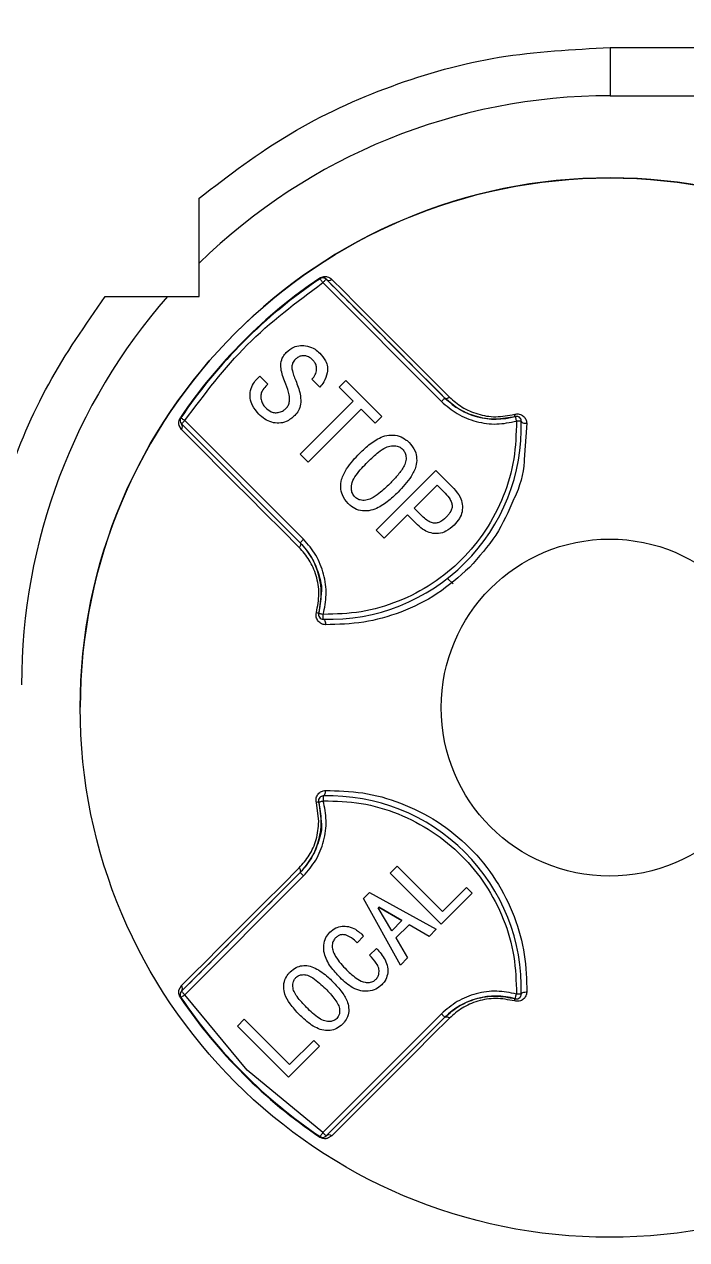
# Model space of a CAD drawing. Header units: millimetres. Extents: x 2063 to 4500, y 825 to 2548.
# Drawn here: x 2824.1 to 2851.7, y 2183.2 to 2233.7 of the extents above; entities that cross this region are included whole.
import ezdxf

# ---------------------------------------------------------------- set-up
doc = ezdxf.new("R2010")
doc.units = ezdxf.units.MM

msp = doc.modelspace()

# ---------------------------------------------------------------- linework, layer by layer
at = {"color": 7, "linetype": 'Continuous', "lineweight": 25}
for p, q in [((2848.49, 2232.76), (2899.181, 2232.76)), ((2848.49, 2232.76), (2848.49, 2230.76)), ((2848.49, 2230.76), (2898.98, 2230.76)), ((2831.408, 2222.422), (2831.408, 2226.508)), ((2836.416, 2223.181), (2836.43, 2223.16)), ((2836.43, 2223.16), (2836.43, 2223.16)), ((2836.683, 2223.136), (2841.616, 2218.203)), ((2836.683, 2223.136), (2836.683, 2223.136)), ((2836.542, 2222.995), (2841.474, 2218.062)), ((2827.507, 2222.422), (2831.408, 2222.422)), ((2835.404, 2219.809), (2835.404, 2219.809)), ((2836.128, 2219.78), (2836.128, 2219.78)), ((2833.826, 2219.013), (2833.928, 2219.114)), ((2833.928, 2219.114), (2834.261, 2218.781)), ((2835.261, 2219.429), (2835.261, 2219.429)), ((2836.29, 2219.403), (2836.29, 2219.403)), ((2834.261, 2218.781), (2834.174, 2218.694)), ((2834.261, 2218.781), (2834.174, 2218.694)), ((2834.174, 2218.694), (2834.174, 2218.694)), ((2836.417, 2218.651), (2836.084, 2218.984)), ((2836.417, 2218.651), (2836.084, 2218.984)), ((2836.417, 2218.651), (2836.417, 2218.651)), ((2837.227, 2218.651), (2837.502, 2218.926)), ((2837.806, 2218.072), (2837.227, 2218.651)), ((2837.806, 2218.072), (2837.227, 2218.651)), ((2837.502, 2218.926), (2838.993, 2217.435)), ((2833.97, 2218.261), (2833.97, 2218.261)), ((2835.163, 2218.221), (2835.163, 2218.221)), ((2841.616, 2218.203), (2841.616, 2218.203)), ((2835.607, 2215.872), (2837.806, 2218.072)), ((2838.139, 2217.739), (2835.939, 2215.539)), ((2838.139, 2217.739), (2835.939, 2215.539)), ((2837.806, 2218.072), (2837.806, 2218.072)), ((2838.718, 2217.16), (2838.139, 2217.739)), ((2838.139, 2217.739), (2838.139, 2217.739)), ((2838.718, 2217.16), (2838.139, 2217.739)), ((2830.614, 2217.267), (2830.614, 2217.267)), ((2830.648, 2217.379), (2830.628, 2217.393)), ((2830.648, 2217.379), (2830.648, 2217.379)), ((2835.605, 2212.193), (2830.673, 2217.126)), ((2835.747, 2212.334), (2830.814, 2217.267)), ((2833.884, 2217.536), (2833.884, 2217.536)), ((2835.389, 2217.479), (2835.389, 2217.479)), ((2838.993, 2217.435), (2838.718, 2217.16)), ((2838.993, 2217.435), (2838.718, 2217.16)), ((2838.718, 2217.16), (2838.718, 2217.16)), ((2845.022, 2217.157), (2844.918, 2215.645)), ((2830.676, 2216.89), (2830.578, 2217.068)), ((2844.797, 2217.003), (2844.797, 2217.003)), ((2839.862, 2216.075), (2839.862, 2216.075)), ((2835.939, 2215.539), (2835.607, 2215.872)), ((2835.939, 2215.539), (2835.607, 2215.872)), ((2835.939, 2215.539), (2835.939, 2215.539)), ((2838.414, 2215.554), (2838.414, 2215.554)), ((2838.762, 2212.717), (2841.236, 2215.192)), ((2839.973, 2215.495), (2839.973, 2215.495)), ((2841.236, 2215.192), (2841.989, 2214.439)), ((2837.766, 2214.684), (2837.766, 2214.684)), ((2840.339, 2213.629), (2841.294, 2214.584)), ((2840.339, 2213.629), (2841.294, 2214.584)), ((2841.294, 2214.584), (2841.627, 2214.251)), ((2841.294, 2214.584), (2841.294, 2214.584)), ((2841.294, 2214.584), (2841.627, 2214.251)), ((2839.673, 2214.295), (2839.673, 2214.295)), ((2841.627, 2214.251), (2841.627, 2214.251)), ((2837.604, 2213.817), (2837.604, 2213.817)), ((2840.672, 2213.296), (2840.339, 2213.629)), ((2840.339, 2213.629), (2840.339, 2213.629)), ((2841.92, 2213.707), (2841.92, 2213.707)), ((2840.064, 2213.354), (2839.094, 2212.384)), ((2840.064, 2213.354), (2839.094, 2212.384)), ((2840.484, 2212.934), (2840.064, 2213.354)), ((2840.064, 2213.354), (2840.064, 2213.354)), ((2840.484, 2212.934), (2840.064, 2213.354)), ((2839.094, 2212.384), (2838.762, 2212.717)), ((2839.094, 2212.384), (2838.762, 2212.717)), ((2840.484, 2212.934), (2840.484, 2212.934)), ((2842.004, 2212.92), (2842.004, 2212.92)), ((2839.094, 2212.384), (2839.094, 2212.384)), ((2841.729, 2210.712), (2841.96, 2210.482)), ((2836.482, 2210.069), (2836.374, 2209.268)), ((2836.367, 2209.215), (2836.367, 2209.215)), ((2836.561, 2209.015), (2836.567, 2209.215)), ((2826.465, 2205.368), (2826.465, 2205.368)), ((2836.367, 2201.474), (2836.367, 2201.474)), ((2836.561, 2201.673), (2836.567, 2201.474)), ((2836.382, 2200.616), (2836.281, 2201.399)), ((2836.374, 2201.42), (2836.483, 2200.613)), ((2830.673, 2193.563), (2835.605, 2198.495)), ((2835.605, 2198.495), (2835.605, 2198.495)), ((2839.347, 2198.472), (2839.632, 2198.757)), ((2841.468, 2196.35), (2839.347, 2198.472)), ((2841.468, 2196.35), (2839.347, 2198.472)), ((2839.632, 2198.757), (2841.517, 2196.871)), ((2830.814, 2193.421), (2835.747, 2198.354)), ((2838.242, 2197.417), (2838.491, 2197.665)), ((2839.768, 2194.651), (2838.242, 2197.417)), ((2839.768, 2194.651), (2838.242, 2197.417)), ((2838.491, 2197.665), (2841.257, 2196.139)), ((2842.758, 2197.64), (2841.468, 2196.35)), ((2842.758, 2197.64), (2841.468, 2196.35)), ((2841.517, 2196.871), (2842.522, 2197.876)), ((2842.522, 2197.876), (2842.758, 2197.64)), ((2838.875, 2197.057), (2838.85, 2197.033)), ((2838.875, 2197.057), (2838.85, 2197.033)), ((2839.409, 2196.077), (2838.85, 2197.033)), ((2838.85, 2197.033), (2838.85, 2197.033)), ((2838.875, 2197.057), (2839.83, 2196.499)), ((2838.875, 2197.057), (2838.875, 2197.057)), ((2839.83, 2196.499), (2838.875, 2197.057)), ((2839.83, 2196.499), (2839.409, 2196.077)), ((2839.83, 2196.499), (2839.83, 2196.499)), ((2840.128, 2196.326), (2839.582, 2195.78)), ((2840.128, 2196.326), (2839.582, 2195.78)), ((2840.959, 2195.842), (2840.128, 2196.326)), ((2840.128, 2196.326), (2840.128, 2196.326)), ((2840.959, 2195.842), (2840.128, 2196.326)), ((2841.257, 2196.139), (2840.959, 2195.842)), ((2841.257, 2196.139), (2840.959, 2195.842)), ((2841.468, 2196.35), (2841.468, 2196.35)), ((2837.076, 2195.78), (2837.076, 2195.78)), ((2838.242, 2195.854), (2837.97, 2195.581)), ((2838.242, 2195.854), (2837.97, 2195.581)), ((2837.97, 2195.581), (2837.97, 2195.581)), ((2839.582, 2195.78), (2840.066, 2194.949)), ((2839.582, 2195.78), (2839.582, 2195.78)), ((2840.959, 2195.842), (2840.959, 2195.842)), ((2836.969, 2195.242), (2836.969, 2195.242)), ((2838.491, 2195.06), (2838.776, 2195.345)), ((2840.066, 2194.949), (2839.768, 2194.651)), ((2840.066, 2194.949), (2839.768, 2194.651)), ((2838.877, 2194.478), (2838.877, 2194.478)), ((2839.768, 2194.651), (2839.768, 2194.651)), ((2835.426, 2194.13), (2835.426, 2194.13)), ((2837.262, 2194.13), (2837.262, 2194.13)), ((2830.57, 2193.607), (2830.676, 2193.799)), ((2830.614, 2193.422), (2830.614, 2193.422)), ((2830.673, 2193.563), (2830.673, 2193.563)), ((2833.403, 2190.283), (2830.814, 2193.421)), ((2835.323, 2193.628), (2835.323, 2193.628)), ((2836.655, 2193.671), (2836.655, 2193.671)), ((2838.999, 2193.832), (2838.999, 2193.832)), ((2844.797, 2193.668), (2844.797, 2193.668)), ((2830.648, 2193.31), (2830.628, 2193.296)), ((2837.215, 2192.931), (2837.215, 2192.931)), ((2832.995, 2192.12), (2833.28, 2192.405)), ((2833.28, 2192.405), (2835.166, 2190.52)), ((2835.575, 2192.591), (2835.575, 2192.591)), ((2841.474, 2192.626), (2836.542, 2187.694)), ((2841.616, 2192.485), (2836.683, 2187.552)), ((2835.116, 2189.999), (2832.995, 2192.12)), ((2835.116, 2189.999), (2832.995, 2192.12)), ((2837.362, 2192.195), (2837.362, 2192.195)), ((2835.166, 2190.52), (2836.171, 2191.525)), ((2836.171, 2191.525), (2836.406, 2191.289)), ((2836.406, 2191.289), (2835.116, 2189.999)), ((2836.406, 2191.289), (2835.116, 2189.999)), ((2836.542, 2187.694), (2833.403, 2190.283)), ((2835.116, 2189.999), (2835.116, 2189.999)), ((2836.416, 2187.508), (2836.43, 2187.528)), ((2836.919, 2187.556), (2836.741, 2187.458))]:
    msp.add_line(p, q, dxfattribs=at)
at = {"color": 7, "linetype": 'Continuous', "lineweight": 25, "flags": 128}
for points in [[(2836.542, 2222.995), (2836.52, 2223.027), (2836.499, 2223.058), (2836.479, 2223.087), (2836.463, 2223.112), (2836.449, 2223.132), (2836.438, 2223.148), (2836.432, 2223.157), (2836.43, 2223.16)], [(2836.683, 2223.136), (2836.68, 2223.133), (2836.672, 2223.125), (2836.659, 2223.112), (2836.642, 2223.095), (2836.62, 2223.073), (2836.596, 2223.049), (2836.569, 2223.022), (2836.542, 2222.995)], [(2836.919, 2223.132), (2837.401, 2222.65), (2837.923, 2222.128), (2838.485, 2221.566), (2839.083, 2220.968), (2839.716, 2220.335), (2840.384, 2219.667), (2841.083, 2218.968), (2841.811, 2218.24)], [(2841.616, 2218.203), (2841.613, 2218.201), (2841.605, 2218.193), (2841.592, 2218.18), (2841.574, 2218.162), (2841.553, 2218.141), (2841.528, 2218.116), (2841.502, 2218.09), (2841.474, 2218.062)], [(2841.616, 2218.203), (2841.632, 2218.192), (2841.652, 2218.184), (2841.675, 2218.182), (2841.7, 2218.184), (2841.728, 2218.192), (2841.756, 2218.204), (2841.784, 2218.22), (2841.811, 2218.24)], [(2830.648, 2217.379), (2830.652, 2217.377), (2830.661, 2217.37), (2830.676, 2217.36), (2830.697, 2217.346), (2830.722, 2217.329), (2830.751, 2217.31), (2830.782, 2217.289), (2830.814, 2217.267)], [(2830.673, 2217.126), (2830.675, 2217.128), (2830.683, 2217.136), (2830.697, 2217.149), (2830.714, 2217.167), (2830.736, 2217.188), (2830.76, 2217.213), (2830.787, 2217.239), (2830.814, 2217.267)], [(2844.54, 2217.434), (2844.541, 2217.431), (2844.544, 2217.42), (2844.549, 2217.402), (2844.556, 2217.378), (2844.564, 2217.349), (2844.573, 2217.315), (2844.583, 2217.279), (2844.594, 2217.242)], [(2844.794, 2217.248), (2844.79, 2217.247), (2844.779, 2217.247), (2844.76, 2217.247), (2844.735, 2217.246), (2844.705, 2217.245), (2844.67, 2217.244), (2844.633, 2217.243), (2844.594, 2217.242)], [(2844.794, 2217.248), (2844.799, 2217.227), (2844.813, 2217.208), (2844.835, 2217.19), (2844.864, 2217.176), (2844.899, 2217.165), (2844.938, 2217.158), (2844.979, 2217.155), (2845.022, 2217.157)], [(2835.569, 2211.997), (2834.84, 2212.726), (2834.141, 2213.425), (2833.474, 2214.092), (2832.841, 2214.726), (2832.242, 2215.324), (2831.681, 2215.885), (2831.159, 2216.408), (2830.676, 2216.89)], [(2835.605, 2212.193), (2835.617, 2212.177), (2835.624, 2212.157), (2835.627, 2212.134), (2835.624, 2212.108), (2835.617, 2212.081), (2835.605, 2212.053), (2835.589, 2212.025), (2835.569, 2211.997)], [(2835.605, 2212.193), (2835.608, 2212.196), (2835.616, 2212.204), (2835.629, 2212.217), (2835.647, 2212.234), (2835.668, 2212.256), (2835.693, 2212.28), (2835.719, 2212.307), (2835.747, 2212.334)], [(2836.374, 2209.268), (2836.378, 2209.267), (2836.389, 2209.264), (2836.407, 2209.259), (2836.431, 2209.253), (2836.46, 2209.245), (2836.493, 2209.235), (2836.53, 2209.225), (2836.567, 2209.215)], [(2836.561, 2209.015), (2836.582, 2209.01), (2836.601, 2208.996), (2836.618, 2208.974), (2836.633, 2208.945), (2836.644, 2208.91), (2836.651, 2208.871), (2836.653, 2208.829), (2836.652, 2208.787)], [(2836.374, 2201.42), (2836.378, 2201.421), (2836.389, 2201.424), (2836.407, 2201.429), (2836.431, 2201.436), (2836.46, 2201.444), (2836.493, 2201.453), (2836.53, 2201.463), (2836.567, 2201.474)], [(2836.561, 2201.674), (2836.582, 2201.679), (2836.601, 2201.692), (2836.618, 2201.714), (2836.633, 2201.743), (2836.644, 2201.778), (2836.651, 2201.818), (2836.653, 2201.859), (2836.652, 2201.902)], [(2830.676, 2193.799), (2831.159, 2194.281), (2831.681, 2194.803), (2832.242, 2195.364), (2832.841, 2195.963), (2833.474, 2196.596), (2834.141, 2197.264), (2834.84, 2197.962), (2835.569, 2198.691)], [(2835.605, 2198.495), (2835.617, 2198.512), (2835.624, 2198.532), (2835.627, 2198.555), (2835.624, 2198.58), (2835.617, 2198.607), (2835.605, 2198.636), (2835.589, 2198.664), (2835.569, 2198.691)], [(2835.605, 2198.495), (2835.608, 2198.493), (2835.616, 2198.485), (2835.629, 2198.472), (2835.647, 2198.454), (2835.668, 2198.433), (2835.693, 2198.408), (2835.719, 2198.382), (2835.747, 2198.354)], [(2830.648, 2193.309), (2830.652, 2193.312), (2830.661, 2193.318), (2830.676, 2193.328), (2830.697, 2193.342), (2830.722, 2193.359), (2830.751, 2193.379), (2830.782, 2193.4), (2830.814, 2193.421)], [(2830.673, 2193.563), (2830.675, 2193.56), (2830.683, 2193.552), (2830.697, 2193.539), (2830.714, 2193.521), (2830.736, 2193.5), (2830.76, 2193.476), (2830.787, 2193.449), (2830.814, 2193.421)], [(2844.54, 2193.254), (2844.541, 2193.258), (2844.544, 2193.269), (2844.549, 2193.287), (2844.556, 2193.311), (2844.564, 2193.34), (2844.573, 2193.373), (2844.583, 2193.409), (2844.594, 2193.447)], [(2844.794, 2193.441), (2844.79, 2193.441), (2844.779, 2193.441), (2844.76, 2193.442), (2844.735, 2193.443), (2844.705, 2193.444), (2844.67, 2193.445), (2844.633, 2193.446), (2844.594, 2193.447)], [(2844.794, 2193.441), (2844.799, 2193.461), (2844.813, 2193.481), (2844.835, 2193.498), (2844.864, 2193.512), (2844.899, 2193.523), (2844.938, 2193.53), (2844.979, 2193.533), (2845.022, 2193.531)], [(2841.811, 2192.449), (2841.083, 2191.72), (2840.384, 2191.021), (2839.716, 2190.354), (2839.083, 2189.72), (2838.485, 2189.122), (2837.923, 2188.561), (2837.401, 2188.039), (2836.919, 2187.556)], [(2841.616, 2192.485), (2841.613, 2192.488), (2841.605, 2192.496), (2841.592, 2192.509), (2841.574, 2192.526), (2841.553, 2192.548), (2841.528, 2192.572), (2841.502, 2192.599), (2841.474, 2192.626)], [(2841.616, 2192.485), (2841.632, 2192.497), (2841.652, 2192.504), (2841.675, 2192.507), (2841.7, 2192.504), (2841.728, 2192.497), (2841.756, 2192.485), (2841.784, 2192.469), (2841.811, 2192.449)], [(2836.542, 2187.694), (2836.52, 2187.662), (2836.499, 2187.63), (2836.479, 2187.602), (2836.463, 2187.577), (2836.449, 2187.556), (2836.438, 2187.541), (2836.432, 2187.531), (2836.43, 2187.528)], [(2836.683, 2187.552), (2836.68, 2187.555), (2836.672, 2187.563), (2836.659, 2187.576), (2836.642, 2187.594), (2836.62, 2187.615), (2836.596, 2187.64), (2836.569, 2187.666), (2836.542, 2187.694)]]:
    msp.add_lwpolyline(points, dxfattribs=at)
at = {"color": 7, "linetype": 'Continuous', "lineweight": 25}
for radius in [22, 7]:
    msp.add_circle((2848.464, 2205.344), radius, dxfattribs=at)
for centre, radius, start, end in [((2815.465, 2242.55), 91.48, 295.79271, 180), ((2815.465, 2242.55), 90.341, 353.64897, 186.35103), ((2815.465, 2242.55), 89.875, 353.64897, 186.35103), ((2815.465, 2242.55), 85.319, 353.33017, 186.66983), ((2815.465, 2242.55), 91.48, 180, 290.22656), ((2848.49, 2206.296), 24.464, 90, 134.2869), ((2848.464, 2205.344), 22, 359.9388, 179.9388), ((2848.464, 2205.344), 21.524, 124.039, 145.961), ((2848.464, 2205.344), 21.5, 124.039, 145.961), ((2848.464, 2205.344), 21.5, 124.039, 145.961), ((2836.542, 2222.995), 0.2, 45, 124.039), ((2836.803, 2223.272), 0.182, 228.6227, 309.5363), ((2848.49, 2206.296), 24.464, 138.762, 180), ((2843.737, 2220.325), 3, 225, 285.531), ((2830.814, 2217.267), 0.2, 145.961, 225), ((2830.536, 2217.006), 0.182, 320.5221, 40.0844), ((2836.797, 2217.011), 8, 268.3094, 1.6906), ((2843.86, 2217.328), 0.689, 8.9101, 16.8757), ((2844.594, 2217.242), 0.2, 1.6906, 105.531), ((2833.484, 2210.072), 3, 344.469, 45), ((2836.481, 2209.949), 0.689, 253.1246, 261.0883), ((2836.567, 2209.215), 0.2, 164.469, 268.3094), ((2836.567, 2201.474), 0.2, 135, 195.531), ((2836.567, 2201.474), 0.2, 91.6906, 135), ((2836.797, 2193.677), 8, 358.3094, 91.6906), ((2833.484, 2200.617), 3, 315, 15.531), ((2836.481, 2200.74), 0.688, 98.909, 106.876), ((2830.814, 2193.421), 0.2, 135, 214.039), ((2830.536, 2193.683), 0.182, 318.6226, 39.5362), ((2843.737, 2190.364), 3, 74.469, 135), ((2844.594, 2193.447), 0.2, 315, 358.3094), ((2848.464, 2205.344), 21.524, 214.039, 235.961), ((2848.464, 2205.344), 21.5, 214.039, 235.961), ((2843.86, 2193.361), 0.689, 343.1243, 351.0894), ((2844.594, 2193.447), 0.2, 254.469, 315), ((2836.542, 2187.694), 0.2, 235.961, 315), ((2836.803, 2187.416), 0.182, 50.5221, 130.0859)]:
    msp.add_arc(centre, radius, start, end, dxfattribs=at)
for points in [[(2899.181, 2232.76), (2899.435, 2235.713), (2899.944, 2241.619), (2899.52, 2250.518), (2898.229, 2259.32), (2896, 2267.939), (2892.881, 2276.274), (2888.901, 2284.235), (2884.106, 2291.733), (2878.547, 2298.685), (2872.288, 2305.013), (2865.398, 2310.647), (2857.953, 2315.525), (2850.036, 2319.59), (2841.735, 2322.805), (2833.142, 2325.11), (2824.353, 2326.565), (2818.428, 2326.746), (2815.465, 2326.836)], [(2909.205, 2242.55), (2909.118, 2239.483), (2908.944, 2233.347), (2907.541, 2224.233), (2905.316, 2215.295), (2902.208, 2206.62), (2898.27, 2198.29), (2893.533, 2190.387), (2888.044, 2182.986), (2881.856, 2176.159), (2875.029, 2169.972), (2867.628, 2164.483), (2859.725, 2159.746), (2851.396, 2155.807), (2842.72, 2152.699), (2833.782, 2150.474), (2824.668, 2149.071), (2818.533, 2148.897), (2815.465, 2148.81)], [(2831.408, 2226.508), (2832.64, 2227.448), (2835.105, 2229.327), (2839.354, 2231.259), (2843.846, 2232.526), (2846.942, 2232.682), (2848.49, 2232.76)], [(2913.139, 2231.761), (2912.615, 2228.109), (2911.566, 2220.806), (2908.447, 2210.163), (2904.239, 2199.92), (2898.884, 2190.219), (2892.479, 2181.18), (2885.098, 2172.918), (2876.835, 2165.537), (2867.796, 2159.132), (2858.095, 2153.777), (2847.852, 2149.569), (2837.209, 2146.449), (2829.906, 2145.401), (2826.254, 2144.877)], [(2912.936, 2225.218), (2912.25, 2221.924), (2910.877, 2215.336), (2907.556, 2205.783), (2903.352, 2196.6), (2898.217, 2187.897), (2892.227, 2179.76), (2885.44, 2172.276), (2877.926, 2165.52), (2869.764, 2159.566), (2861.039, 2154.467), (2851.838, 2150.303), (2842.272, 2147.023), (2835.677, 2145.678), (2832.38, 2145.006)], [(2841.616, 2218.203), (2840.651, 2219.168), (2838.723, 2221.097), (2837.363, 2222.456), (2836.683, 2223.136)], [(2830.814, 2217.267), (2831.631, 2218.359), (2833.266, 2220.543), (2835.45, 2222.177), (2836.542, 2222.995)], [(2822.026, 2206.296), (2822.094, 2207.742), (2822.23, 2210.633), (2823.336, 2214.845), (2825.026, 2218.86), (2826.68, 2221.235), (2827.507, 2222.422)], [(2835.605, 2198.495), (2834.641, 2197.531), (2832.712, 2195.602), (2831.353, 2194.243), (2830.673, 2193.563)]]:
    msp.add_open_spline(points, degree=3, dxfattribs=at)
for points, knots in [([(2836.416, 2223.181), (2836.429, 2223.189), (2836.456, 2223.206), (2836.517, 2223.232), (2836.616, 2223.254), (2836.779, 2223.241), (2836.863, 2223.176), (2836.919, 2223.132)], [0, 0, 0, 0, 0.057712, 0.117064, 0.25153, 0.501177, 1, 1, 1, 1]), ([(2836.683, 2223.136), (2836.658, 2223.156), (2836.62, 2223.186), (2836.546, 2223.198), (2836.491, 2223.19), (2836.457, 2223.176), (2836.441, 2223.168), (2836.433, 2223.163), (2836.43, 2223.16)], [0, 0, 0, 0, 0.500032, 0.773163, 0.911126, 0.959646, 0.980448, 1, 1, 1, 1]), ([(2835.028, 2220.098), (2835.125, 2220.18), (2835.297, 2220.324), (2835.616, 2220.395), (2835.925, 2220.368), (2836.206, 2220.257), (2836.355, 2220.125), (2836.417, 2220.069)], [0, 0, 0, 0, 0.2426698, 0.4294767, 0.6156339, 0.8389691, 1, 1, 1, 1]), ([(2835.013, 2218.781), (2834.935, 2218.968), (2834.82, 2219.244), (2834.791, 2219.642), (2834.866, 2219.91), (2834.979, 2220.041), (2835.028, 2220.098)], [0, 0, 0, 0, 0.428369, 0.6335505, 0.8408689, 1, 1, 1, 1]), ([(2835.404, 2219.809), (2835.362, 2219.757), (2835.289, 2219.668), (2835.247, 2219.493), (2835.295, 2219.223), (2835.383, 2219.018), (2835.447, 2218.868)], [0, 0, 0, 0, 0.196092, 0.338428, 0.515662, 1, 1, 1, 1]), ([(2836.128, 2219.78), (2836.071, 2219.829), (2835.973, 2219.914), (2835.795, 2219.967), (2835.636, 2219.958), (2835.502, 2219.897), (2835.435, 2219.836), (2835.404, 2219.809)], [0, 0, 0, 0, 0.273741, 0.469785, 0.666347, 0.848138, 1, 1, 1, 1]), ([(2836.128, 2219.78), (2836.071, 2219.829), (2835.973, 2219.914), (2835.795, 2219.967), (2835.636, 2219.958), (2835.502, 2219.897), (2835.435, 2219.836), (2835.404, 2219.809)], [0, 0, 0, 0, 0.273741, 0.469785, 0.666347, 0.848138, 1, 1, 1, 1]), ([(2836.084, 2218.984), (2836.141, 2219.044), (2836.247, 2219.157), (2836.297, 2219.363), (2836.284, 2219.539), (2836.222, 2219.676), (2836.157, 2219.747), (2836.128, 2219.78)], [0, 0, 0, 0, 0.271428, 0.5099, 0.681019, 0.852199, 1, 1, 1, 1]), ([(2836.417, 2220.069), (2836.507, 2219.968), (2836.653, 2219.802), (2836.753, 2219.506), (2836.732, 2219.198), (2836.627, 2218.894), (2836.477, 2218.721), (2836.417, 2218.651)], [0, 0, 0, 0, 0.252592, 0.41193, 0.571985, 0.826889, 1, 1, 1, 1]), ([(2833.884, 2217.536), (2833.787, 2217.648), (2833.619, 2217.84), (2833.509, 2218.193), (2833.528, 2218.518), (2833.64, 2218.803), (2833.768, 2218.948), (2833.826, 2219.013)], [0, 0, 0, 0, 0.264487, 0.457861, 0.651756, 0.843286, 1, 1, 1, 1]), ([(2834.174, 2218.694), (2834.117, 2218.629), (2834.021, 2218.519), (2833.962, 2218.317), (2833.976, 2218.133), (2834.036, 2217.954), (2834.119, 2217.858), (2834.159, 2217.811)], [0, 0, 0, 0, 0.25891, 0.438957, 0.619223, 0.812916, 1, 1, 1, 1]), ([(2835.028, 2217.782), (2835.06, 2217.822), (2835.128, 2217.905), (2835.174, 2218.101), (2835.154, 2218.404), (2835.068, 2218.635), (2835.013, 2218.781)], [0, 0, 0, 0, 0.143744, 0.301533, 0.558519, 1, 1, 1, 1]), ([(2835.447, 2218.868), (2835.516, 2218.677), (2835.625, 2218.378), (2835.638, 2217.966), (2835.557, 2217.679), (2835.444, 2217.543), (2835.389, 2217.479)], [0, 0, 0, 0, 0.409467, 0.643428, 0.829197, 1, 1, 1, 1]), ([(2844.54, 2217.434), (2844.268, 2217.382), (2843.707, 2217.274), (2842.904, 2217.411), (2842.176, 2217.717), (2841.81, 2218.035), (2841.616, 2218.203)], [0, 0, 0, 0, 0.242664, 0.499933, 0.73499, 1, 1, 1, 1]), ([(2841.811, 2218.24), (2841.978, 2218.094), (2842.312, 2217.802), (2842.972, 2217.515), (2843.731, 2217.379), (2844.256, 2217.478), (2844.519, 2217.528)], [0, 0, 0, 0, 0.24976, 0.500155, 0.750188, 1, 1, 1, 1]), ([(2834.159, 2217.811), (2834.236, 2217.743), (2834.356, 2217.637), (2834.569, 2217.583), (2834.744, 2217.606), (2834.904, 2217.672), (2834.989, 2217.748), (2835.028, 2217.782)], [0, 0, 0, 0, 0.308723, 0.481176, 0.653403, 0.84143, 1, 1, 1, 1]), ([(2841.474, 2218.062), (2841.685, 2217.881), (2842.113, 2217.512), (2842.914, 2217.197), (2843.767, 2217.077), (2844.321, 2217.187), (2844.594, 2217.242)], [0, 0, 0, 0, 0.245589, 0.5, 0.754411, 1, 1, 1, 1]), ([(2830.578, 2217.068), (2830.575, 2217.072), (2830.554, 2217.108), (2830.556, 2217.193), (2830.577, 2217.292), (2830.603, 2217.352), (2830.62, 2217.379), (2830.628, 2217.393)], [0, 0, 0, 0, 0.064165, 0.529616, 0.781144, 0.892106, 1, 1, 1, 1]), ([(2835.389, 2217.479), (2835.273, 2217.381), (2835.078, 2217.217), (2834.724, 2217.143), (2834.415, 2217.182), (2834.125, 2217.318), (2833.965, 2217.463), (2833.884, 2217.536)], [0, 0, 0, 0, 0.264859, 0.442595, 0.620083, 0.807926, 1, 1, 1, 1]), ([(2835.389, 2217.479), (2835.273, 2217.381), (2835.078, 2217.217), (2834.724, 2217.143), (2834.415, 2217.182), (2834.125, 2217.318), (2833.965, 2217.463), (2833.884, 2217.536)], [0, 0, 0, 0, 0.264859, 0.442595, 0.620083, 0.807926, 1, 1, 1, 1]), ([(2844.594, 2217.242), (2844.579, 2216.717), (2844.548, 2215.656), (2844.094, 2214.113), (2843.358, 2212.691), (2842.35, 2211.459), (2841.117, 2210.451), (2839.696, 2209.715), (2838.153, 2209.261), (2837.092, 2209.23), (2836.567, 2209.215)], [0, 0, 0, 0, 0.123694, 0.25, 0.376306, 0.5, 0.623694, 0.75, 0.876306, 1, 1, 1, 1]), ([(2844.519, 2217.528), (2844.551, 2217.534), (2844.615, 2217.547), (2844.711, 2217.536), (2844.8, 2217.506), (2844.9, 2217.441), (2844.996, 2217.326), (2845.013, 2217.214), (2845.022, 2217.157)], [0, 0, 0, 0, 0.123611, 0.250214, 0.373313, 0.501044, 0.749966, 1, 1, 1, 1]), ([(2844.735, 2217.383), (2844.723, 2217.394), (2844.701, 2217.413), (2844.654, 2217.434), (2844.609, 2217.443), (2844.569, 2217.441), (2844.55, 2217.436), (2844.54, 2217.434)], [0, 0, 0, 0, 0.273059, 0.500453, 0.767114, 0.88663, 1, 1, 1, 1]), ([(2844.794, 2217.248), (2844.793, 2217.257), (2844.791, 2217.282), (2844.778, 2217.33), (2844.751, 2217.363), (2844.735, 2217.383)], [0, 0, 0, 0, 0.181202, 0.501499, 1, 1, 1, 1]), ([(2838.067, 2215.901), (2838.212, 2216.038), (2838.504, 2216.314), (2838.95, 2216.596), (2839.379, 2216.685), (2839.723, 2216.637), (2839.975, 2216.501), (2840.096, 2216.387), (2840.137, 2216.35)], [0, 0, 0, 0, 0.251272, 0.504268, 0.648099, 0.792244, 0.930746, 1, 1, 1, 1]), ([(2838.414, 2215.554), (2838.559, 2215.692), (2838.791, 2215.913), (2839.121, 2216.148), (2839.392, 2216.232), (2839.614, 2216.221), (2839.773, 2216.155), (2839.839, 2216.095), (2839.862, 2216.075)], [0, 0, 0, 0, 0.352152, 0.564272, 0.704386, 0.844226, 0.946602, 1, 1, 1, 1]), ([(2838.414, 2215.554), (2838.559, 2215.692), (2838.791, 2215.913), (2839.121, 2216.148), (2839.392, 2216.232), (2839.614, 2216.221), (2839.773, 2216.155), (2839.839, 2216.095), (2839.862, 2216.075)], [0, 0, 0, 0, 0.352152, 0.564272, 0.704386, 0.844226, 0.946602, 1, 1, 1, 1]), ([(2839.862, 2216.075), (2839.894, 2216.036), (2839.967, 2215.95), (2840.015, 2215.762), (2840.001, 2215.545), (2839.874, 2215.267), (2839.641, 2214.968), (2839.432, 2214.751), (2839.326, 2214.642)], [0, 0, 0, 0, 0.089191, 0.196684, 0.333078, 0.466728, 0.730437, 1, 1, 1, 1]), ([(2840.137, 2216.35), (2840.229, 2216.238), (2840.391, 2216.045), (2840.462, 2215.689), (2840.421, 2215.32), (2840.17, 2214.824), (2839.868, 2214.502), (2839.673, 2214.295)], [0, 0, 0, 0, 0.179746, 0.312327, 0.444455, 0.642444, 1, 1, 1, 1]), ([(2837.604, 2213.817), (2837.509, 2213.931), (2837.345, 2214.129), (2837.277, 2214.494), (2837.322, 2214.875), (2837.574, 2215.376), (2837.877, 2215.699), (2838.067, 2215.901)], [0, 0, 0, 0, 0.181516, 0.31559, 0.449052, 0.655207, 1, 1, 1, 1]), ([(2844.918, 2215.645), (2844.916, 2215.617), (2844.881, 2215.086), (2844.74, 2214.512), (2844.488, 2214.015), (2844.485, 2214.009)], [0, 0, 0, 0, 0.052263, 0.987912, 1, 1, 1, 1]), ([(2837.879, 2214.092), (2837.839, 2214.142), (2837.761, 2214.239), (2837.723, 2214.454), (2837.755, 2214.723), (2837.995, 2215.116), (2838.245, 2215.377), (2838.414, 2215.554)], [0, 0, 0, 0, 0.109631, 0.214352, 0.370161, 0.57218, 1, 1, 1, 1]), ([(2839.326, 2214.642), (2839.182, 2214.504), (2838.942, 2214.275), (2838.607, 2214.033), (2838.331, 2213.945), (2838.12, 2213.95), (2837.967, 2214.014), (2837.903, 2214.07), (2837.879, 2214.092)], [0, 0, 0, 0, 0.35098, 0.581264, 0.716481, 0.851787, 0.942273, 1, 1, 1, 1]), ([(2839.673, 2214.295), (2839.528, 2214.157), (2839.237, 2213.881), (2838.795, 2213.597), (2838.37, 2213.494), (2838.028, 2213.529), (2837.771, 2213.662), (2837.648, 2213.776), (2837.604, 2213.817)], [0, 0, 0, 0, 0.250812, 0.503138, 0.646599, 0.790783, 0.924124, 1, 1, 1, 1]), ([(2839.673, 2214.295), (2839.528, 2214.157), (2839.237, 2213.881), (2838.795, 2213.597), (2838.37, 2213.494), (2838.028, 2213.529), (2837.771, 2213.662), (2837.648, 2213.776), (2837.604, 2213.817)], [0, 0, 0, 0, 0.250812, 0.503138, 0.646599, 0.790783, 0.924124, 1, 1, 1, 1]), ([(2841.627, 2214.251), (2841.704, 2214.167), (2841.821, 2214.041), (2841.907, 2213.839), (2841.928, 2213.687), (2841.882, 2213.517), (2841.786, 2213.373), (2841.701, 2213.284), (2841.671, 2213.252)], [0, 0, 0, 0, 0.291497, 0.44073, 0.560786, 0.681124, 0.886746, 1, 1, 1, 1]), ([(2841.989, 2214.439), (2842.086, 2214.329), (2842.252, 2214.14), (2842.361, 2213.794), (2842.348, 2213.482), (2842.23, 2213.174), (2842.084, 2213.01), (2842.004, 2212.92)], [0, 0, 0, 0, 0.25359, 0.435459, 0.617929, 0.790356, 1, 1, 1, 1]), ([(2844.485, 2214.009), (2844.26, 2213.496), (2843.807, 2212.466), (2843.032, 2211.6), (2842.643, 2211.166)], [0, 0, 0, 0, 0.498004, 1, 1, 1, 1]), ([(2841.671, 2213.252), (2841.577, 2213.167), (2841.444, 2213.047), (2841.218, 2212.992), (2841.039, 2213.028), (2840.851, 2213.13), (2840.734, 2213.239), (2840.672, 2213.296)], [0, 0, 0, 0, 0.321352, 0.453721, 0.586607, 0.782613, 1, 1, 1, 1]), ([(2842.004, 2212.92), (2841.896, 2212.826), (2841.708, 2212.662), (2841.361, 2212.56), (2841.045, 2212.579), (2840.738, 2212.706), (2840.573, 2212.854), (2840.484, 2212.934)], [0, 0, 0, 0, 0.246664, 0.431134, 0.61605, 0.790801, 1, 1, 1, 1]), ([(2842.004, 2212.92), (2841.896, 2212.826), (2841.708, 2212.662), (2841.361, 2212.56), (2841.045, 2212.579), (2840.738, 2212.706), (2840.573, 2212.854), (2840.484, 2212.934)], [0, 0, 0, 0, 0.246664, 0.431134, 0.61605, 0.790801, 1, 1, 1, 1]), ([(2835.605, 2212.193), (2835.775, 2211.999), (2836.095, 2211.633), (2836.384, 2210.904), (2836.523, 2210.365), (2836.483, 2210.073), (2836.482, 2210.069)], [0, 0, 0, 0, 0.348132, 0.656893, 0.994853, 1, 1, 1, 1]), ([(2836.567, 2209.215), (2836.621, 2209.487), (2836.731, 2210.042), (2836.612, 2210.894), (2836.296, 2211.695), (2835.928, 2212.124), (2835.747, 2212.334)], [0, 0, 0, 0, 0.245589, 0.5, 0.754411, 1, 1, 1, 1]), ([(2836.281, 2209.29), (2836.331, 2209.552), (2836.43, 2210.077), (2836.294, 2210.836), (2836.007, 2211.497), (2835.715, 2211.831), (2835.569, 2211.997)], [0, 0, 0, 0, 0.249812, 0.499845, 0.75024, 1, 1, 1, 1]), ([(2842.643, 2211.166), (2842.207, 2210.781), (2841.334, 2210.01), (2839.803, 2209.27), (2838.212, 2208.824), (2837.181, 2208.8), (2836.652, 2208.787)], [0, 0, 0, 0, 0.249705, 0.499612, 0.742897, 1, 1, 1, 1]), ([(2836.652, 2208.787), (2836.595, 2208.796), (2836.482, 2208.813), (2836.368, 2208.908), (2836.303, 2209.008), (2836.273, 2209.097), (2836.261, 2209.193), (2836.275, 2209.258), (2836.281, 2209.29)], [0, 0, 0, 0, 0.249602, 0.498297, 0.625716, 0.748628, 0.875804, 1, 1, 1, 1]), ([(2835.747, 2198.354), (2835.928, 2198.564), (2836.296, 2198.993), (2836.612, 2199.794), (2836.731, 2200.647), (2836.621, 2201.201), (2836.567, 2201.474)], [0, 0, 0, 0, 0.245589, 0.5, 0.754411, 1, 1, 1, 1]), ([(2836.281, 2201.399), (2836.275, 2201.431), (2836.261, 2201.495), (2836.273, 2201.591), (2836.303, 2201.68), (2836.368, 2201.78), (2836.482, 2201.875), (2836.595, 2201.893), (2836.652, 2201.902)], [0, 0, 0, 0, 0.123692, 0.250213, 0.373441, 0.501044, 0.749966, 1, 1, 1, 1]), ([(2836.561, 2201.674), (2836.552, 2201.673), (2836.526, 2201.671), (2836.476, 2201.655), (2836.425, 2201.62), (2836.388, 2201.569), (2836.37, 2201.519), (2836.365, 2201.469), (2836.371, 2201.436), (2836.374, 2201.42)], [0, 0, 0, 0, 0.0858052, 0.25106, 0.5005164, 0.655876, 0.7885052, 0.9015382, 1, 1, 1, 1]), ([(2836.567, 2201.474), (2837.092, 2201.458), (2838.153, 2201.428), (2839.696, 2200.974), (2841.117, 2200.237), (2842.35, 2199.23), (2843.358, 2197.997), (2844.094, 2196.576), (2844.548, 2195.032), (2844.579, 2193.972), (2844.594, 2193.447)], [0, 0, 0, 0, 0.123694, 0.25, 0.376306, 0.5, 0.623694, 0.75, 0.876306, 1, 1, 1, 1]), ([(2836.652, 2201.902), (2837.167, 2201.889), (2838.195, 2201.865), (2839.792, 2201.429), (2841.321, 2200.667), (2842.686, 2199.568), (2843.785, 2198.204), (2844.548, 2196.674), (2844.985, 2195.077), (2845.01, 2194.047), (2845.022, 2193.531)], [0, 0, 0, 0, 0.125198, 0.2499957, 0.3751716, 0.4997698, 0.6246825, 0.749695, 0.8746376, 1, 1, 1, 1]), ([(2835.569, 2198.691), (2835.714, 2198.858), (2836.004, 2199.192), (2836.307, 2199.851), (2836.357, 2200.361), (2836.382, 2200.616)], [0, 0, 0, 0, 0.33293, 0.666707, 1, 1, 1, 1]), ([(2836.483, 2200.613), (2836.483, 2200.611), (2836.523, 2200.321), (2836.384, 2199.784), (2836.095, 2199.056), (2835.775, 2198.69), (2835.605, 2198.495)], [0, 0, 0, 0, 0.002694, 0.341482, 0.651018, 1, 1, 1, 1]), ([(2837.262, 2194.13), (2837.126, 2194.276), (2836.85, 2194.571), (2836.604, 2195.041), (2836.566, 2195.472), (2836.647, 2195.789), (2836.781, 2195.945), (2836.841, 2196.015)], [0, 0, 0, 0, 0.278953, 0.561275, 0.716356, 0.872487, 1, 1, 1, 1]), ([(2836.841, 2196.015), (2836.919, 2196.081), (2837.067, 2196.205), (2837.345, 2196.275), (2837.628, 2196.261), (2837.951, 2196.132), (2838.134, 2195.958), (2838.242, 2195.854)], [0, 0, 0, 0, 0.1906015, 0.3593498, 0.5272198, 0.7195567, 1, 1, 1, 1]), ([(2837.97, 2195.581), (2837.896, 2195.65), (2837.762, 2195.776), (2837.555, 2195.89), (2837.377, 2195.924), (2837.238, 2195.898), (2837.14, 2195.839), (2837.093, 2195.795), (2837.076, 2195.78)], [0, 0, 0, 0, 0.29136, 0.535096, 0.673308, 0.812563, 0.935255, 1, 1, 1, 1]), ([(2837.97, 2195.581), (2837.896, 2195.65), (2837.762, 2195.776), (2837.555, 2195.89), (2837.377, 2195.924), (2837.238, 2195.898), (2837.14, 2195.839), (2837.093, 2195.795), (2837.076, 2195.78)], [0, 0, 0, 0, 0.29136, 0.535096, 0.673308, 0.812563, 0.935255, 1, 1, 1, 1]), ([(2837.076, 2195.78), (2837.044, 2195.741), (2836.972, 2195.656), (2836.927, 2195.475), (2836.953, 2195.246), (2837.132, 2194.872), (2837.368, 2194.627), (2837.535, 2194.452)], [0, 0, 0, 0, 0.097252, 0.212876, 0.346268, 0.536623, 1, 1, 1, 1]), ([(2838.763, 2194.068), (2838.795, 2194.108), (2838.857, 2194.186), (2838.889, 2194.349), (2838.879, 2194.539), (2838.741, 2194.795), (2838.59, 2194.955), (2838.491, 2195.06)], [0, 0, 0, 0, 0.132852, 0.257107, 0.423406, 0.622223, 1, 1, 1, 1]), ([(2838.776, 2195.345), (2838.91, 2195.193), (2839.112, 2194.963), (2839.259, 2194.572), (2839.247, 2194.261), (2839.152, 2194.004), (2839.043, 2193.882), (2838.999, 2193.832)], [0, 0, 0, 0, 0.351866, 0.532632, 0.714759, 0.884894, 1, 1, 1, 1]), ([(2835.575, 2192.591), (2835.438, 2192.738), (2835.198, 2192.993), (2834.968, 2193.387), (2834.902, 2193.738), (2834.952, 2194.034), (2835.072, 2194.24), (2835.164, 2194.337), (2835.191, 2194.365)], [0, 0, 0, 0, 0.29336, 0.511467, 0.658407, 0.805673, 0.942273, 1, 1, 1, 1]), ([(2835.191, 2194.365), (2835.268, 2194.432), (2835.413, 2194.557), (2835.686, 2194.639), (2835.964, 2194.631), (2836.348, 2194.491), (2836.672, 2194.241), (2836.89, 2194.029), (2836.952, 2193.968)], [0, 0, 0, 0, 0.148277, 0.278554, 0.408484, 0.552088, 0.872274, 1, 1, 1, 1]), ([(2837.535, 2194.452), (2837.681, 2194.313), (2837.905, 2194.097), (2838.25, 2193.933), (2838.486, 2193.921), (2838.651, 2193.97), (2838.731, 2194.039), (2838.763, 2194.068)], [0, 0, 0, 0, 0.421141, 0.650944, 0.779664, 0.909635, 1, 1, 1, 1]), ([(2835.873, 2192.889), (2835.734, 2193.034), (2835.539, 2193.238), (2835.345, 2193.536), (2835.289, 2193.755), (2835.306, 2193.947), (2835.37, 2194.07), (2835.415, 2194.118), (2835.426, 2194.13)], [0, 0, 0, 0, 0.4112408, 0.5793857, 0.7227485, 0.8660035, 0.96618, 1, 1, 1, 1]), ([(2835.426, 2194.13), (2835.466, 2194.162), (2835.546, 2194.227), (2835.717, 2194.262), (2835.926, 2194.241), (2836.265, 2194.049), (2836.491, 2193.83), (2836.655, 2193.671)], [0, 0, 0, 0, 0.104522, 0.209348, 0.351191, 0.528915, 1, 1, 1, 1]), ([(2835.426, 2194.13), (2835.466, 2194.162), (2835.546, 2194.227), (2835.717, 2194.262), (2835.926, 2194.241), (2836.265, 2194.049), (2836.491, 2193.83), (2836.655, 2193.671)], [0, 0, 0, 0, 0.104522, 0.209348, 0.351191, 0.528915, 1, 1, 1, 1]), ([(2836.952, 2193.968), (2837.09, 2193.823), (2837.335, 2193.561), (2837.574, 2193.16), (2837.641, 2192.802), (2837.592, 2192.51), (2837.473, 2192.313), (2837.387, 2192.221), (2837.362, 2192.195)], [0, 0, 0, 0, 0.292886, 0.524338, 0.670134, 0.816655, 0.945975, 1, 1, 1, 1]), ([(2838.999, 2193.832), (2838.921, 2193.766), (2838.755, 2193.627), (2838.438, 2193.552), (2838.104, 2193.567), (2837.686, 2193.742), (2837.431, 2193.975), (2837.262, 2194.13)], [0, 0, 0, 0, 0.153253, 0.324924, 0.478859, 0.655839, 1, 1, 1, 1]), ([(2838.999, 2193.832), (2838.921, 2193.766), (2838.755, 2193.627), (2838.438, 2193.552), (2838.104, 2193.567), (2837.686, 2193.742), (2837.431, 2193.975), (2837.262, 2194.13)], [0, 0, 0, 0, 0.153253, 0.324924, 0.478859, 0.655839, 1, 1, 1, 1]), ([(2830.628, 2193.296), (2830.62, 2193.309), (2830.603, 2193.336), (2830.577, 2193.396), (2830.554, 2193.497), (2830.564, 2193.563), (2830.57, 2193.607)], [0, 0, 0, 0, 0.115228, 0.233758, 0.501873, 1, 1, 1, 1]), ([(2836.655, 2193.671), (2836.793, 2193.526), (2836.991, 2193.32), (2837.189, 2193.022), (2837.251, 2192.815), (2837.246, 2192.642), (2837.198, 2192.513), (2837.148, 2192.455), (2837.126, 2192.43)], [0, 0, 0, 0, 0.409684, 0.583644, 0.725379, 0.843759, 0.932231, 1, 1, 1, 1]), ([(2844.594, 2193.447), (2844.321, 2193.501), (2843.767, 2193.611), (2842.914, 2193.491), (2842.113, 2193.176), (2841.685, 2192.808), (2841.474, 2192.626)], [0, 0, 0, 0, 0.245589, 0.5, 0.754411, 1, 1, 1, 1]), ([(2841.616, 2192.485), (2841.81, 2192.654), (2842.176, 2192.971), (2842.904, 2193.277), (2843.707, 2193.414), (2844.268, 2193.306), (2844.54, 2193.254)], [0, 0, 0, 0, 0.265019, 0.500067, 0.757342, 1, 1, 1, 1]), ([(2845.022, 2193.531), (2845.013, 2193.475), (2844.996, 2193.362), (2844.901, 2193.248), (2844.8, 2193.183), (2844.712, 2193.153), (2844.616, 2193.141), (2844.551, 2193.154), (2844.519, 2193.161)], [0, 0, 0, 0, 0.249602, 0.498296, 0.625589, 0.748629, 0.875722, 1, 1, 1, 1]), ([(2837.126, 2192.43), (2837.086, 2192.398), (2837.005, 2192.332), (2836.828, 2192.298), (2836.613, 2192.318), (2836.266, 2192.509), (2836.037, 2192.73), (2835.873, 2192.889)], [0, 0, 0, 0, 0.102727, 0.209545, 0.355438, 0.53569, 1, 1, 1, 1]), ([(2844.519, 2193.161), (2844.256, 2193.21), (2843.731, 2193.309), (2842.972, 2193.174), (2842.312, 2192.887), (2841.978, 2192.595), (2841.811, 2192.449)], [0, 0, 0, 0, 0.249812, 0.499845, 0.75024, 1, 1, 1, 1]), ([(2837.362, 2192.195), (2837.284, 2192.128), (2837.138, 2192.002), (2836.86, 2191.921), (2836.572, 2191.929), (2836.181, 2192.07), (2835.854, 2192.321), (2835.637, 2192.532), (2835.575, 2192.591)], [0, 0, 0, 0, 0.146535, 0.278399, 0.409738, 0.559567, 0.875154, 1, 1, 1, 1]), ([(2837.362, 2192.195), (2837.284, 2192.128), (2837.138, 2192.002), (2836.86, 2191.921), (2836.572, 2191.929), (2836.181, 2192.07), (2835.854, 2192.321), (2835.637, 2192.532), (2835.575, 2192.591)], [0, 0, 0, 0, 0.146535, 0.278399, 0.409738, 0.559567, 0.875154, 1, 1, 1, 1]), ([(2836.741, 2187.458), (2836.737, 2187.455), (2836.701, 2187.434), (2836.615, 2187.436), (2836.517, 2187.456), (2836.457, 2187.483), (2836.429, 2187.5), (2836.416, 2187.508)], [0, 0, 0, 0, 0.064166, 0.529622, 0.780974, 0.892035, 1, 1, 1, 1])]:
    msp.add_open_spline(points, degree=3, knots=knots, dxfattribs=at)

doc.saveas('drawing.dxf')
